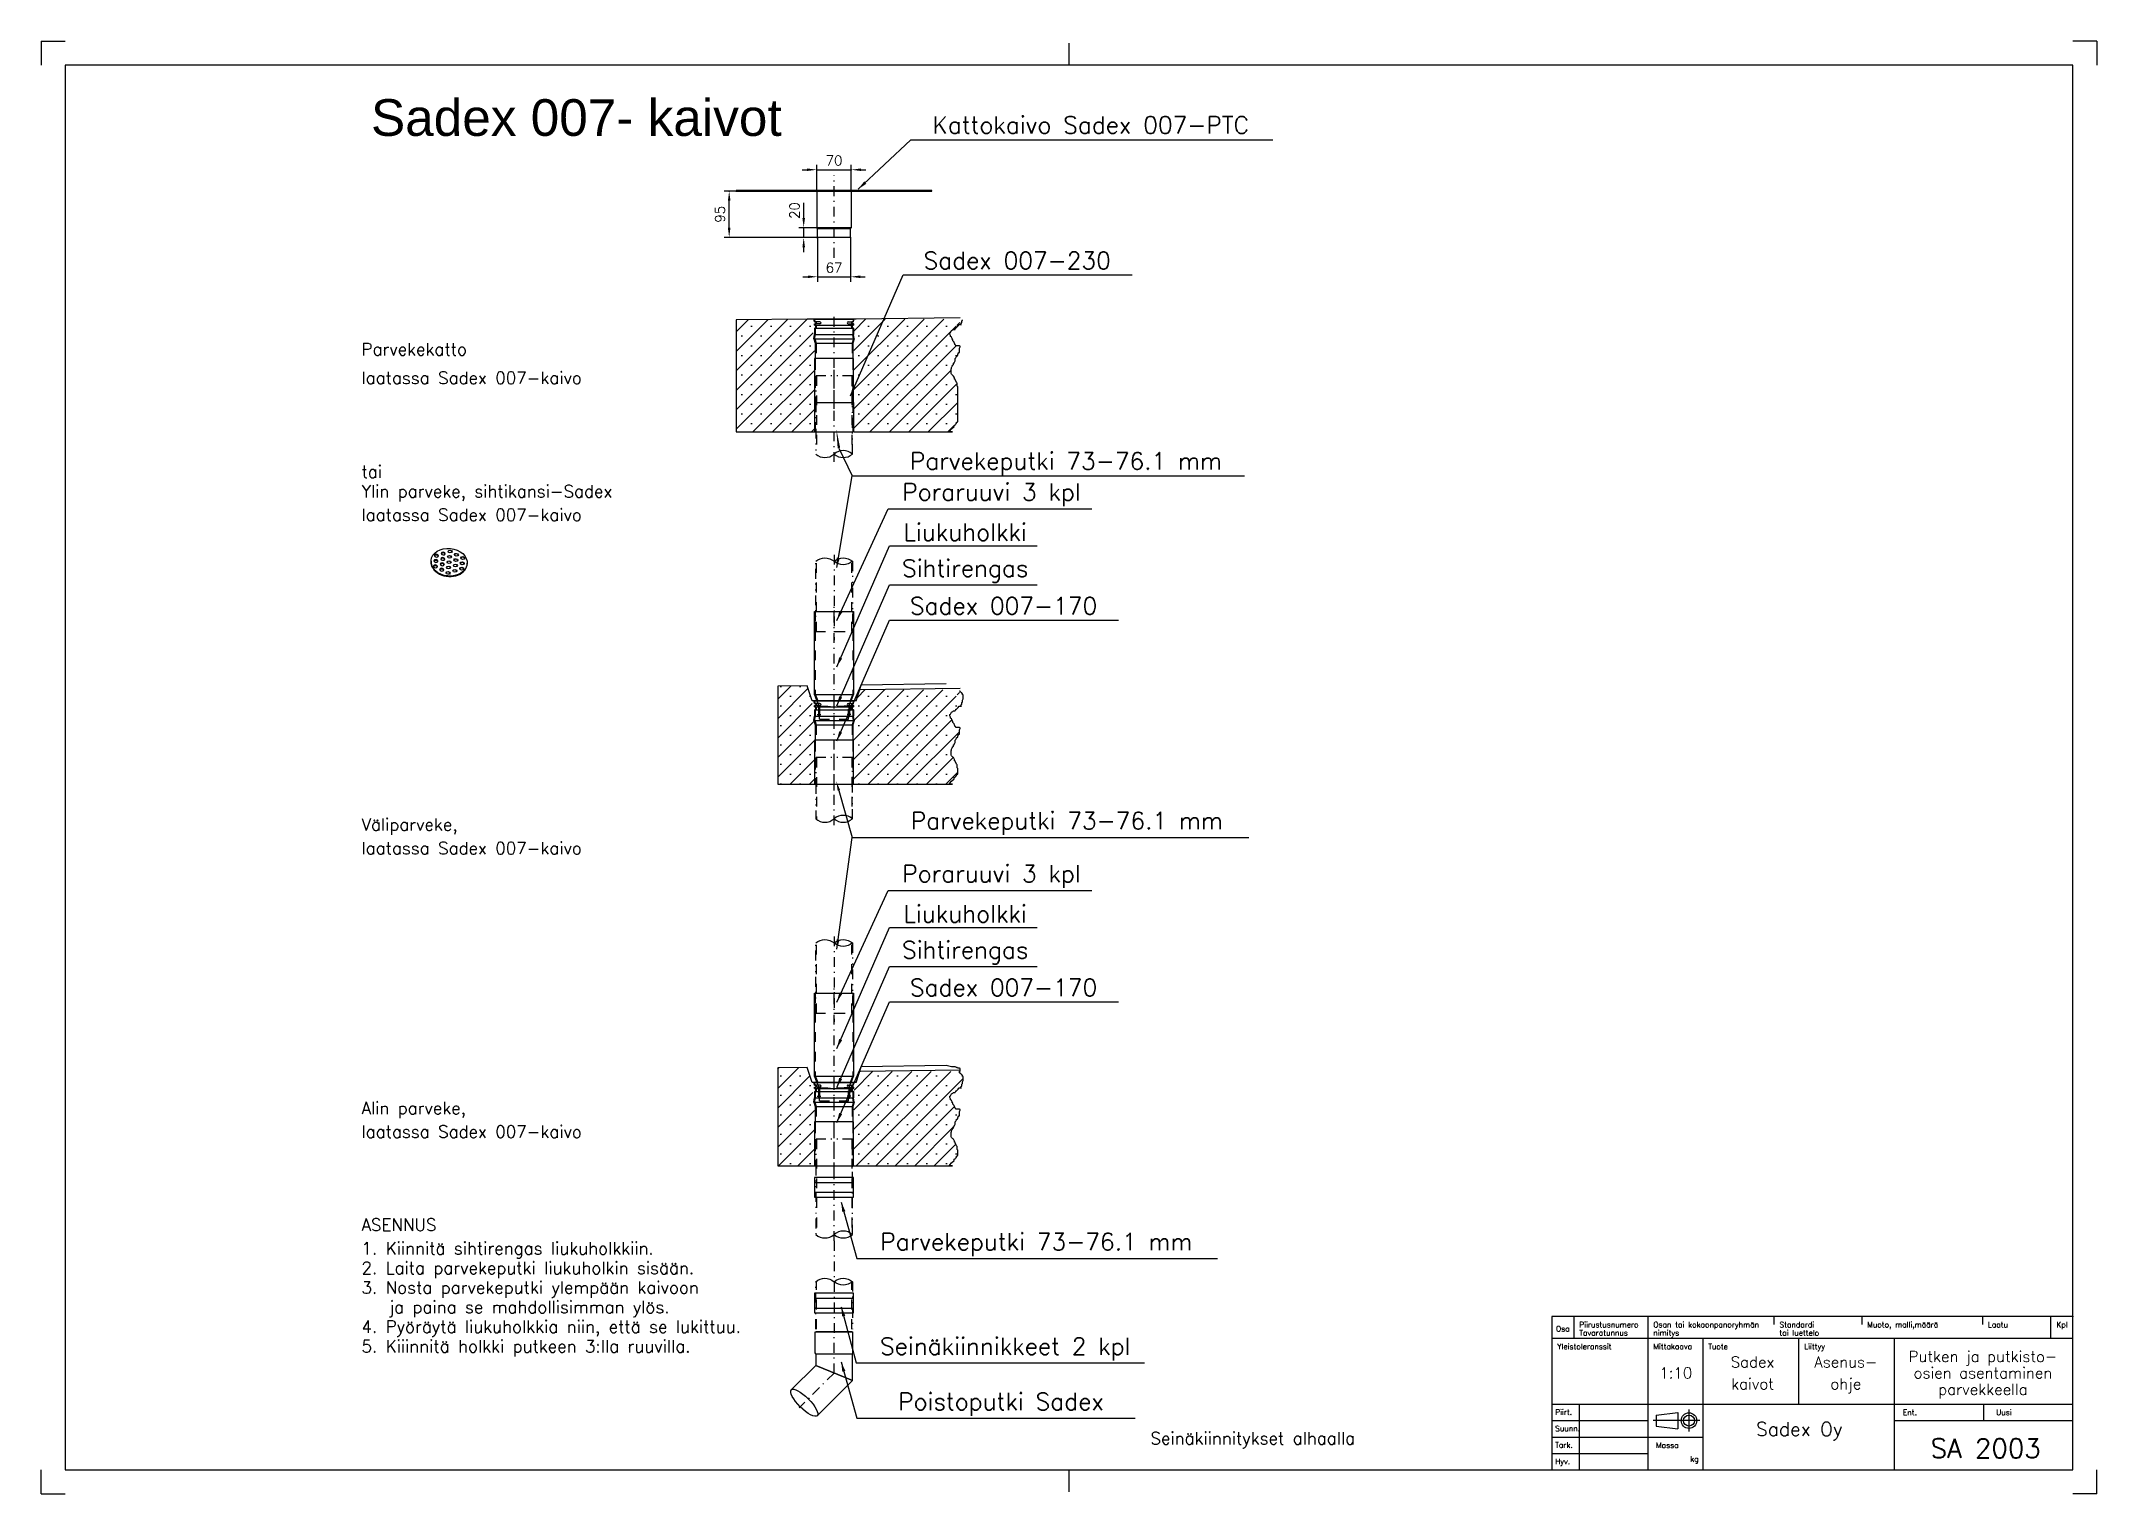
# Model space of a CAD drawing. Header units: millimetres. Extents: x 1 to 4199, y 1 to 2969.
import ezdxf
from ezdxf.enums import TextEntityAlignment as Align

# ---------------------------------------------------------------- set-up
doc = ezdxf.new("R2010")
doc.units = ezdxf.units.MM
doc.header["$LTSCALE"] = 10
for name, pattern in [('DASHDOT', [4.2, 2, -1, 0.2, -1]), ('DASHED', [4, 2, -2]), ('KAKSOISPISTEKATKOL', [5.4, 2, -1, 0.2, -1, 0.2, -1])]:
    doc.linetypes.add(name, pattern=pattern)
for name, color, linetype in [('K_ARKKI', 1, 'Continuous'), ('K_KESKIVIIVA', 7, 'Continuous'), ('K_MITOITUS', 7, 'Continuous'), ('OSANUMPALLOT', 7, 'Continuous'), ('R3LAATAT', 7, 'Continuous'), ('R8MERKINNAT', 7, 'Continuous')]:
    doc.layers.add(name, color=color, linetype=linetype)
doc.styles.add('arial', font='arial.ttf', dxfattribs={"width": 0.8})
doc.styles.get("Standard").update_dxf_attribs({"font": 'ROMANS'})
doc.dimstyles.new('KONEPERUSMITOITUS', dxfattribs={"dimscale": 10, "dimtxt": 2, "dimasz": 2, "dimexe": 1, "dimexo": 0, "dimgap": 0.875, "dimtad": 1, "dimdsep": 46, "dimtxsty": 'Standard', "dimcen": 1.75, "dimclrd": 7, "dimclre": 7, "dimclrt": 1, "dimazin": 2, "dimtfac": 1, "dimtdec": 3, "dimtmove": 2, "dimatfit": 3, "dimfxl": 0, "dimtolj": 1, "dimarcsym": 0})
pattern_1 = [(45, (0, 0), (-19.88738, 19.88738), []), (45, (19.887, 0), (-19.88738, 19.88738), [0, -28.125])]

# ---------------------------------------------------------------- blocks, each defined once
blk = doc.blocks.new('*S1')
at = {"color": 7, "linetype": 'Continuous', "lineweight": -3}
for p, q in [((1, 2969), (1, 2920)), ((1, 2969), (50, 2969)), ((2100, 2920), (2100, 2965)), ((4199, 2969), (4150, 2969)), ((4199, 2969), (4199, 2920)), ((1, 1), (1, 50)), ((2100, 5), (2100, 50)), ((4199, 1), (4199, 50)), ((1, 1), (50, 1)), ((4199, 1), (4150, 1))]:
    blk.add_line(p, q, dxfattribs=at)
at = {"color": 0, "linetype": 'Continuous', "lineweight": -3}
blk.add_lwpolyline([(50, 50), (4150, 50), (4150, 2920), (50, 2920)], close=True, dxfattribs=at)
blk = doc.blocks.new('Sadex007x-170-sivu')
at = {"color": 1, "linetype": 'Continuous', "lineweight": -3}
for p, q in [((0, 0), (-41, 0)), ((-40, -5), (-41, 0)), ((-40, 0), (40, 0)), ((40, 0), (41, 0)), ((40, -5), (41, 0)), ((-41, -40), (-40, -31)), ((-41, -40), (-38.3, -49)), ((-40, -5), (-38.5, -5)), ((-40, -5), (-39, -5)), ((-40, -12), (-40, -9)), ((-40, -9), (-38.5, -9)), ((-40, -12), (-38.5, -12)), ((-40, -12), (-39, -12)), ((-40, -18), (-38.5, -18)), ((-40, -18), (-40, -31)), ((-37, -15.5), (-37, -14.5)), ((37, -15.5), (37, -14.5)), ((41, -40), (38.2, -49)), ((40, -5), (38.5, -5)), ((40, -9), (38.5, -9)), ((40, -12), (38.5, -12)), ((40, -18), (38.5, -18)), ((40, -5), (39, -5)), ((40, -12), (39, -12)), ((40, -9), (40, -12)), ((40, -18), (40, -31)), ((41, -40), (40, -31)), ((-38.3, -49), (-38.3, -103.5)), ((38.2, -49), (38.2, -103.5)), ((-33.5, -170), (33.5, -170))]:
    blk.add_line(p, q, dxfattribs=at)
at = {"color": 7, "linetype": 'DASHED', "lineweight": -3}
for p, q in [((-38.5, -5), (-39.5, 0)), ((39.5, 0), (38.5, -5)), ((-39.5, -40), (-38.5, -31)), ((-39.5, -40), (-36.8, -49)), ((-38.5, -12.1), (-38.5, -9)), ((-38.5, -18), (-38.5, -31)), ((-35.5, -15.5), (-35.5, -14.5)), ((35.5, -15.5), (35.5, -14.5)), ((39.5, -40), (36.8, -49)), ((38.5, -9), (38.5, -12)), ((38.5, -18), (38.5, -31)), ((39.5, -40), (38.5, -31)), ((-38.5, -80), (-38.5, -170)), ((-36.8, -49), (-36.8, -80)), ((36.8, -49), (36.8, -80)), ((38.5, -80), (38.5, -170))]:
    blk.add_line(p, q, dxfattribs=at)
at = {"color": 7, "linetype": 'DASHDOT', "lineweight": -3}
blk.add_line((0, -183.1), (0, 13.6), dxfattribs=at)
at = {"color": 8, "linetype": 'Continuous', "lineweight": -3}
for p, q in [((-41, -40), (41, -40)), ((-40, -31), (40, -31)), ((-29, -5), (-38.5, -5)), ((-29, -9), (-38.5, -9)), ((-38, -12), (38, -12)), ((-38, -18), (38, -18)), ((29, -5), (38.5, -5)), ((29, -9), (38.5, -9)), ((39, -80), (-39, -80)), ((-38.3, -49), (38.2, -49))]:
    blk.add_line(p, q, dxfattribs=at)
at = {"color": 1, "linetype": 'Continuous', "lineweight": -3}
blk.add_lwpolyline([(-40, -170), (40, -170), (40, -80), (-40, -80)], close=True, dxfattribs=at)
for centre, start, end in [((-39.5, -7.5), 11.537, 90), ((-39.5, -6.5), 270, 348.463), ((-39.5, -14.5), 0, 90), ((-39.5, -15.5), 270, 0), ((39.5, -14.5), 90, 180), ((39.5, -15.5), 180, 270), ((39.5, -7.5), 90, 168.463), ((39.5, -6.5), 191.537, 270)]:
    blk.add_arc(centre, 2.5, start, end, dxfattribs=at)
at = {"color": 7, "linetype": 'DASHED', "lineweight": -3}
for centre, start, end in [((-38, -7.5), 11.537, 90), ((-38, -6.5), 270, 348.463), ((-38, -14.5), 0, 90), ((-38, -15.5), 270, 0), ((38, -14.5), 90, 180), ((38, -15.5), 180, 270), ((38, -7.5), 90, 168.463), ((38, -6.5), 191.537, 270)]:
    blk.add_arc(centre, 2.5, start, end, dxfattribs=at)
at = {"color": 8, "linetype": 'Continuous', "lineweight": -3}
for centre, start, end in [((-29, -7.5), 11.537, 90), ((-29, -6.5), 270, 348.463), ((29, -7.5), 90, 168.463), ((29, -6.5), 191.537, 270)]:
    blk.add_arc(centre, 2.5, start, end, dxfattribs=at)
blk = doc.blocks.new('paaty')
at = {"color": 0, "linetype": 'Continuous', "lineweight": -3}
for centre, start, end in [((45.8, -40), 138.88791, 221.11209), ((-45.8, -40), 318.88791, 41.11209), ((-45.8, -120), 318.88791, 41.11209)]:
    blk.add_arc(centre, 60.8, start, end, dxfattribs=at)
blk = doc.blocks.new('sadex007x liukuholkki-sivu')
at = {"color": 1, "linetype": 'Continuous', "lineweight": -3}
for p, q in [((-40, 183), (40, 183)), ((-40, 13), (-40, 183)), ((40, 183), (40, 13)), ((0, 0), (-41, 0)), ((-40, 0), (40, 0)), ((40, 0), (41, 0))]:
    blk.add_line(p, q, dxfattribs=at)
at = {"color": 7, "linetype": 'DASHED', "lineweight": -3}
for p, q in [((-38.5, 183), (-38.5, 13.6)), ((38.5, 183), (38.5, 13.6)), ((-29.5, -12), (-40, 13)), ((-38.5, 13.6), (-32.8, 0)), ((29.5, -12), (40, 13)), ((38.5, 13.6), (32.8, 0)), ((-33, -10.5), (33, -10.5)), ((-33, -12), (-33, -10.5)), ((33, -12), (-33, -12)), ((-31.4, -12), (-31.4, -31.5)), ((-29.9, -31.5), (-31.4, -31.5)), ((-30, -10.5), (-30, -12)), ((-29.9, -12), (-29.9, -31.5)), ((-29.5, -37), (-29.5, -12)), ((-29.5, -37), (29.5, -37)), ((29.5, -37), (29.5, -12)), ((29.9, -12), (29.9, -31.5)), ((29.9, -31.5), (31.4, -31.5)), ((30, -10.5), (30, -12)), ((31.4, -12), (31.4, -31.5)), ((33, -12), (33, -10.5))]:
    blk.add_line(p, q, dxfattribs=at)
at = {"color": 7, "linetype": 'DASHDOT', "lineweight": -3}
blk.add_line((0, -49.6), (0, 196.6), dxfattribs=at)
at = {"color": 8, "linetype": 'Continuous', "lineweight": -3}
blk.add_line((-40, 13), (40, 13), dxfattribs=at)
at = {"color": 7, "linetype": 'DASHED', "lineweight": -3}
blk.add_lwpolyline([(20.4, -12), (33, -12), (33, -10.5), (20.6, -10.5)], dxfattribs=at)
at = {"layer": 'K_KESKIVIIVA', "color": 7, "linetype": 'DASHDOT', "lineweight": -3}
for p, q in [((-34.2, -27.5), (-26.9, -27.5)), ((34.2, -27.5), (26.9, -27.5))]:
    blk.add_line(p, q, dxfattribs=at)
at = {"layer": 'OSANUMPALLOT', "color": 1, "linetype": 'Continuous', "lineweight": -3}
for p, q in [((-34.5, 0), (-40, 13)), ((34.8, 0.5), (40, 13))]:
    blk.add_line(p, q, dxfattribs=at)
blk = doc.blocks.new('*D6')
at = {"color": 7, "linetype": 'Continuous', "lineweight": -2}
for p, q in [((1420.2, 2662.7), (1396.1, 2662.7)), ((1406.1, 2587.7), (1406.1, 2642.7)), ((1585.2, 2567.7), (1396.1, 2567.7))]:
    blk.add_line(p, q, dxfattribs=at)
for p in [(1406.1, 2662.7), (1420.2, 2662.7), (1585.2, 2567.7)]:
    blk.add_point(p, dxfattribs=at)
at = {"color": 7, "lineweight": -2}
for points in [[(1406.1, 2662.7), (1403.4, 2642.7), (1408.7, 2642.7)], [(1406.1, 2567.7), (1408.7, 2587.7), (1403.4, 2587.7)]]:
    blk.add_solid(points, dxfattribs=at)
at = {"color": 1, "lineweight": -2, "insert": (1387.3, 2615.2), "char_height": 20, "attachment_point": 5, "rotation": 90}
blk.add_mtext('95', dxfattribs=at)
blk = doc.blocks.new('OTSIKKO')
at = {"color": 7, "linetype": 'Continuous', "lineweight": -3}
for p, q in [((0, 56), (-190, 56)), ((-190, 56), (-190, 0)), ((-182, 56), (-182, 48)), ((-155, 56), (-155, 0)), ((-109, 56), (-109, 53)), ((-77, 56), (-77, 53)), ((-33, 56), (-33, 53)), ((-8, 48), (-8, 56)), ((0, 0), (0, 56)), ((0, 48), (-190, 48)), ((-135, 48), (-135, 0)), ((-100, 48), (-100, 24)), ((-65, 0), (-65, 48)), ((-190, 24), (0, 24)), ((-180, 24), (-180, 0)), ((-32.5, 18), (-32.5, 24)), ((-190, 18), (-155, 18)), ((-152, 20), (-144, 21)), ((-152, 20), (-152, 20)), ((-152, 20), (-152, 16)), ((-152, 16), (-144, 15)), ((-144, 21), (-144, 15)), ((-65, 18), (0, 18)), ((-190, 12), (-135, 12)), ((-190, 6), (-155, 6)), ((-190, 0), (0, 0)), ((-32.5, 0), (-32.5, 0))]:
    blk.add_line(p, q, dxfattribs=at)
at = {"color": 7, "linetype": 'DASHDOT', "lineweight": -3}
for p, q in [((-136, 18), (-153, 18)), ((-140, 22), (-140, 14))]:
    blk.add_line(p, q, dxfattribs=at)
at = {"color": 7, "linetype": 'Continuous', "lineweight": -3}
for radius in [2.83, 2]:
    blk.add_circle((-140, 18), radius, dxfattribs=at)
for p in [(0, 56), (0, 56), (0, 56), (-190, 0)]:
    blk.add_point(p, dxfattribs=at)
at = {"color": 7, "lineweight": -3}
for s, p in [('Osa', (-186, 50.5)), ('kg', (-138, 3))]:
    blk.add_text(s, height=2, dxfattribs=at).set_placement(p, align=Align.CENTER)
for s, p in [('Piirustusnumero', (-180, 52)), ('Osan tai kokoonpanoryhmän', (-153, 52)), ('Standardi', (-107, 52)), ('Muoto, malli,määrä', (-75, 52)), ('Laatu', (-31, 52)), ('Kpl', (-6, 52)), ('Yleistoleranssit', (-188, 44)), ('Tavaratunnus', (-180, 49)), ('nimitys', (-153, 49)), ('Mittakaava', (-153, 44)), ('Tuote', (-133, 44)), ('tai luettelo', (-107, 49)), ('Liittyy', (-98, 44)), ('Suunn.', (-188.8, 14.1)), ('Piirt.', (-188.8, 20.1)), ('Ent.', (-62, 20)), ('Uusi', (-28, 20)), ('Tark.', (-188.8, 8.1)), ('Massa', (-152, 8)), ('Hyv.', (-188.8, 2.1))]:
    blk.add_text(s, height=2, dxfattribs=at).set_placement(p)
at = {"color": 1, "lineweight": -3, "flags": 8}
for tag, height, p in [('TOLER1', 4, (-172.81, 37.38)), ('TUOTE1', 4, (-116.81, 37.38)), ('LIITTYY1', 4, (-82.81, 37.38)), ('NIMITYS1', 4, (-32.81, 39.38)), ('TOLER2', 4, (-172.81, 29.38)), ('MITTAK', 4, (-144.81, 33.38)), ('TUOTE2', 4, (-116.81, 29.38)), ('LIITTYY2', 4, (-82.81, 29.38)), ('NIMITYS2', 4, (-32.81, 33.38)), ('NIMITYS3', 4, (-32.81, 27.38)), ('YRITYS1', 5, (-99.81, 12.38)), ('YRITYS2', 5, (-99.81, 5.38)), ('PIIRNO.', 7, (-31.81, 4.38))]:
    blk.add_attdef(tag, text='', height=height, dxfattribs=at).set_placement(p, align=Align.CENTER)
at = {"color": 7, "lineweight": -3, "flags": 8}
for tag, p in [('SUUNNITTELIJA', (-168.81, 13.38)), ('PIIRTÄJÄ', (-168.81, 19.38))]:
    blk.add_attdef(tag, text='', height=2, dxfattribs=at).set_placement(p, align=Align.CENTER)
at = {"color": 1, "lineweight": -3, "flags": 8}
blk.add_attdef('MASSA', text='', height=3, dxfattribs=at).set_placement((-140.81, 2.38), align=Align.RIGHT)
blk = doc.blocks.new('*D7')
at = {"color": 7, "linetype": 'Continuous', "lineweight": -2}
for p, q in [((1558.2, 2607.7), (1558.2, 2638.9)), ((1585.2, 2587.7), (1548.2, 2587.7)), ((1586.7, 2567.7), (1548.2, 2567.7)), ((1558.2, 2567.7), (1558.2, 2587.7)), ((1558.2, 2537.7), (1558.2, 2547.7))]:
    blk.add_line(p, q, dxfattribs=at)
for p in [(1558.2, 2587.7), (1585.2, 2587.7), (1586.7, 2567.7)]:
    blk.add_point(p, dxfattribs=at)
at = {"color": 7, "lineweight": -2}
for points in [[(1558.2, 2587.7), (1560.9, 2607.7), (1555.6, 2607.7)], [(1558.2, 2567.7), (1555.6, 2547.7), (1560.9, 2547.7)]]:
    blk.add_solid(points, dxfattribs=at)
at = {"color": 1, "lineweight": -2, "insert": (1539.5, 2622.8), "char_height": 20, "attachment_point": 5, "rotation": 90}
blk.add_mtext('20', dxfattribs=at)
blk = doc.blocks.new('*D8')
at = {"color": 7, "linetype": 'Continuous', "lineweight": -2}
for p, q in [((1555.2, 2706.2), (1565.2, 2706.2)), ((1585.2, 2662.7), (1585.2, 2716.2)), ((1585.2, 2706.2), (1655.2, 2706.2)), ((1655.2, 2662.7), (1655.2, 2716.2)), ((1675.2, 2706.2), (1685.2, 2706.2))]:
    blk.add_line(p, q, dxfattribs=at)
for p in [(1655.2, 2706.2), (1585.2, 2662.7), (1655.2, 2662.7)]:
    blk.add_point(p, dxfattribs=at)
at = {"color": 7, "lineweight": -2}
for points in [[(1585.2, 2706.2), (1565.2, 2708.8), (1565.2, 2703.6)], [(1655.2, 2706.2), (1675.2, 2703.6), (1675.2, 2708.8)]]:
    blk.add_solid(points, dxfattribs=at)
at = {"color": 1, "lineweight": -2, "insert": (1620.2, 2725), "char_height": 20, "attachment_point": 5}
blk.add_mtext('70', dxfattribs=at)
blk = doc.blocks.new('*D9')
at = {"color": 7, "linetype": 'Continuous', "lineweight": -2}
for p, q in [((1586.7, 2567.7), (1586.7, 2477.5)), ((1653.7, 2567.7), (1653.7, 2477.5)), ((1556.7, 2487.5), (1566.7, 2487.5)), ((1586.7, 2487.5), (1653.7, 2487.5)), ((1673.7, 2487.5), (1683.7, 2487.5))]:
    blk.add_line(p, q, dxfattribs=at)
for p in [(1586.7, 2567.7), (1653.7, 2567.7), (1653.7, 2487.5)]:
    blk.add_point(p, dxfattribs=at)
at = {"color": 7, "lineweight": -2}
for points in [[(1586.7, 2487.5), (1566.7, 2490.2), (1566.7, 2484.9)], [(1653.7, 2487.5), (1673.7, 2484.9), (1673.7, 2490.2)]]:
    blk.add_solid(points, dxfattribs=at)
at = {"color": 1, "lineweight": -2, "insert": (1620.2, 2506.3), "char_height": 20, "attachment_point": 5}
blk.add_mtext('67', dxfattribs=at)

msp = doc.modelspace()

# ---------------------------------------------------------------- hatches: boundary and pattern name
at = {"lineweight": -3}
h = msp.add_hatch(dxfattribs=at)
h.set_pattern_fill('BETONI', color=9, scale=75, style=0, pattern_type=2)
h.set_pattern_definition(pattern_1)
h.paths.add_polyline_path([(1420.195, 2170.638), (1420.195, 2399.784), (1565.217, 2400.784), (1575.195, 2400.642), (1581.945, 2320.642), (1580.195, 2320.642), (1580.195, 2170.642), (1420.195, 2170.638)])
h = msp.add_hatch(dxfattribs=at)
h.set_pattern_fill('BETONI', color=9, scale=75, style=0, pattern_type=2)
h.set_pattern_definition(pattern_1)
h.paths.add_polyline_path([(1660.195, 2170.642), (1660.195, 2320.642), (1661.195, 2360.642), (1661.195, 2400.642), (1665.195, 2400.642), (1673.987, 2400.642), (1876.348, 2401.164), (1869.559, 2385.087), (1868.949, 2405.799), (1883.786, 2385.374), (1859.7, 2377.025), (1856.631, 2371.456), (1857.851, 2365.277), (1867.729, 2347.921), (1868.988, 2346.701), (1875.777, 2346.701), (1876.387, 2333.694), (1870.208, 2325.646), (1867.729, 2320.687), (1865.249, 2313.288), (1862.18, 2305.87), (1859.071, 2299.671), (1859.071, 2289.753), (1866.509, 2278.616), (1871.428, 2263.779), (1872.688, 2191.382), (1871.428, 2191.382), (1868.988, 2187.682), (1865.249, 2183.983), (1865.249, 2181.503), (1855.371, 2171.586), (1862.24, 2170.638), (1660.195, 2170.642)])
h = msp.add_hatch(dxfattribs=at)
h.set_pattern_fill('BETONI', color=9, scale=75, style=0, pattern_type=2)
h.set_pattern_definition(pattern_1)
h.paths.add_polyline_path([(1505.195, 1450.953), (1505.195, 1650.953), (1565.217, 1651.953), (1575.195, 1620.957), (1581.945, 1540.957), (1580.195, 1540.957), (1580.195, 1450.957), (1505.195, 1450.953)])
h = msp.add_hatch(dxfattribs=at)
h.set_pattern_fill('BETONI', color=9, scale=75, style=0, pattern_type=2)
h.set_pattern_definition(pattern_1)
h.paths.add_polyline_path([(1660.195, 1450.957), (1660.195, 1540.957), (1661.195, 1580.957), (1661.195, 1620.957), (1665.195, 1620.957), (1673.987, 1643.364), (1876.348, 1643.886), (1869.559, 1627.809), (1868.949, 1648.521), (1883.786, 1628.096), (1859.7, 1597.339), (1856.631, 1591.77), (1857.851, 1585.592), (1867.729, 1568.236), (1868.988, 1567.016), (1875.777, 1567.016), (1876.387, 1554.009), (1870.208, 1545.96), (1867.729, 1541.002), (1865.249, 1533.603), (1862.18, 1526.184), (1859.071, 1519.986), (1859.071, 1510.068), (1866.509, 1498.93), (1871.428, 1484.093), (1872.688, 1471.696), (1871.428, 1471.696), (1868.988, 1467.997), (1865.249, 1464.297), (1865.249, 1461.818), (1855.371, 1451.9), (1862.24, 1450.953), (1660.195, 1450.957)])
h = msp.add_hatch(dxfattribs=at)
h.set_pattern_fill('BETONI', color=9, scale=75, style=0, pattern_type=2)
h.set_pattern_definition(pattern_1)
h.paths.add_polyline_path([(1505.195, 671.267), (1505.195, 871.267), (1565.217, 872.268), (1575.195, 841.271), (1581.945, 761.271), (1580.195, 761.271), (1580.195, 671.271), (1505.195, 671.267)])
h = msp.add_hatch(dxfattribs=at)
h.set_pattern_fill('BETONI', color=9, scale=75, style=0, pattern_type=2)
h.set_pattern_definition(pattern_1)
h.paths.add_polyline_path([(1660.195, 671.271), (1660.195, 761.271), (1661.195, 801.271), (1661.195, 841.271), (1665.195, 841.271), (1673.987, 863.679), (1876.348, 864.201), (1869.559, 848.124), (1868.949, 868.836), (1883.786, 848.41), (1859.7, 817.654), (1856.631, 812.085), (1857.851, 805.906), (1867.729, 788.55), (1868.988, 787.33), (1875.777, 787.33), (1876.387, 774.323), (1870.208, 766.275), (1867.729, 761.316), (1865.249, 753.917), (1862.18, 746.499), (1859.071, 740.3), (1859.071, 730.383), (1866.509, 719.245), (1871.428, 704.408), (1872.688, 692.011), (1871.428, 692.011), (1868.988, 688.311), (1865.249, 684.612), (1865.249, 682.133), (1855.371, 672.215), (1862.24, 671.267), (1660.195, 671.271)])

# ---------------------------------------------------------------- linework, layer by layer
at = {"color": 7, "linetype": 'DASHDOT', "lineweight": -3}
for p, q in [((1620.195, 2526.388), (1620.195, 2695.434)), ((1620.195, 2109.54), (1620.195, 2302.277)), ((1620.195, 1919.437), (1620.195, 1745.322)), ((1620.195, 1367.052), (1620.195, 1522.591)), ((1620.195, 1139.752), (1620.195, 965.637)), ((1620.195, 517.766), (1620.195, 742.906)), ((1620.195, 517.766), (1620.195, 320.49)), ((1620.195, 247.378), (1620.195, 332.378)), ((1620.195, 247.885), (1548.868, 176.557))]:
    msp.add_line(p, q, dxfattribs=at)
at = {"color": 1, "linetype": 'Continuous', "lineweight": -3}
for p, q in [((1585.195, 2662.67), (1655.195, 2662.67)), ((1585.195, 2662.67), (1585.195, 2587.67)), ((1655.195, 2662.67), (1655.195, 2587.67)), ((1655.195, 2587.67), (1585.195, 2587.67)), ((1585.195, 2587.67), (1586.695, 2586.17)), ((1586.695, 2567.67), (1586.695, 2586.17)), ((1653.695, 2567.67), (1586.695, 2567.67)), ((1655.195, 2587.67), (1653.695, 2586.17)), ((1653.695, 2567.67), (1653.695, 2586.17)), ((1580.195, 2230.642), (1580.195, 2170.638)), ((1660.195, 2230.642), (1660.195, 2170.638)), ((1580.195, 2170.638), (1658.695, 2170.638)), ((1581.695, 332.378), (1658.695, 332.378)), ((1581.695, 289.378), (1581.695, 332.378)), ((1658.695, 289.378), (1658.695, 332.378)), ((1582.695, 263.418), (1532.9, 213.622)), ((1582.695, 287.378), (1581.695, 289.378)), ((1582.695, 287.378), (1582.695, 263.418)), ((1582.695, 287.378), (1657.695, 287.378)), ((1657.687, 232.356), (1582.695, 263.418)), ((1657.695, 287.378), (1658.695, 289.378)), ((1657.695, 232.378), (1657.695, 287.378)), ((1657.687, 232.356), (1585.927, 160.596))]:
    msp.add_line(p, q, dxfattribs=at)
at = {"color": 8, "linetype": 'Continuous', "lineweight": -3}
msp.add_line((1586.695, 2586.17), (1653.695, 2586.17), dxfattribs=at)
at = {"color": 1, "linetype": 'KAKSOISPISTEKATKOL', "lineweight": -3}
for p, q in [((1657.695, 2284.903), (1582.695, 2284.903)), ((1582.695, 2284.903), (1582.695, 2125.259)), ((1657.695, 2125.259), (1657.695, 2284.903)), ((1582.695, 1762.696), (1582.695, 1906.29)), ((1657.695, 1906.29), (1657.695, 1762.696)), ((1657.695, 1505.217), (1582.695, 1505.217)), ((1582.695, 1505.217), (1582.695, 1380.2)), ((1657.695, 1380.2), (1657.695, 1505.217)), ((1582.695, 983.011), (1582.695, 1126.604)), ((1657.695, 1126.604), (1657.695, 983.011)), ((1657.695, 725.532), (1582.695, 725.532)), ((1582.695, 725.532), (1582.695, 530.914)), ((1657.695, 530.914), (1657.695, 725.532)), ((1582.695, 337.864), (1582.695, 434.483)), ((1657.695, 434.483), (1657.695, 337.864))]:
    msp.add_line(p, q, dxfattribs=at)
at = {"color": 7, "linetype": 'DASHED', "lineweight": -3}
for p, q in [((1584.195, 2284.903), (1584.195, 2125.259)), ((1656.195, 2284.903), (1656.195, 2125.259)), ((1581.695, 2230.642), (1581.695, 2170.638)), ((1658.695, 2230.642), (1658.695, 2170.638)), ((1584.195, 1762.696), (1584.195, 1906.29)), ((1656.195, 1762.696), (1656.195, 1906.29)), ((1582.695, 1762.696), (1657.695, 1762.696)), ((1584.195, 1505.217), (1584.195, 1380.2)), ((1656.195, 1505.217), (1656.195, 1380.2)), ((1584.195, 983.011), (1584.195, 1126.604)), ((1656.195, 983.011), (1656.195, 1126.604)), ((1582.695, 983.011), (1657.695, 983.011)), ((1584.195, 725.532), (1584.195, 530.914)), ((1656.195, 725.532), (1656.195, 530.914)), ((1584.195, 337.864), (1584.195, 434.483)), ((1656.195, 337.864), (1656.195, 434.483))]:
    msp.add_line(p, q, dxfattribs=at)
at = {"color": 9, "linetype": 'Continuous', "lineweight": -3}
for p, q in [((1580.195, 637.377), (1660.195, 637.377)), ((1580.195, 617.377), (1660.195, 617.377)), ((1580.195, 400.753), (1660.195, 400.753)), ((1580.195, 380.753), (1660.195, 380.753))]:
    msp.add_line(p, q, dxfattribs=at)
at = {"color": 7, "linetype": 'Continuous', "lineweight": -3}
for p, q in [((1656.695, 332.378), (1583.695, 332.378)), ((1582.695, 263.418), (1657.687, 232.356))]:
    msp.add_line(p, q, dxfattribs=at)
at = {"linetype": 'Continuous', "lineweight": -3}
msp.add_line((1657.687, 232.378), (1657.687, 232.356), dxfattribs=at)
at = {"color": 1, "linetype": 'Continuous', "lineweight": -3}
msp.add_lwpolyline([(1420.195, 2662.67), (1820.195, 2662.67), (1820.195, 2663.67), (1420.195, 2663.67)], close=True, dxfattribs=at)
at = {"linetype": 'Continuous', "lineweight": -3}
for points in [[(1861.611, 2170.638), (1860.981, 2170.638), (1862.24, 2170.638), (1855.371, 2171.586), (1856.631, 2172.845), (1860.33, 2176.545), (1865.249, 2181.503), (1865.249, 2183.983), (1867.729, 2185.203), (1868.988, 2187.682), (1870.208, 2187.682), (1870.208, 2188.902), (1870.208, 2190.162), (1871.428, 2190.162), (1871.428, 2191.382), (1872.688, 2191.382), (1872.688, 2192.641), (1872.688, 2193.861), (1872.688, 2195.12), (1872.688, 2196.341), (1872.688, 2197.6), (1872.688, 2260.04), (1872.688, 2261.299), (1872.688, 2262.519), (1871.428, 2263.779), (1871.428, 2266.258), (1871.428, 2268.738), (1871.428, 2269.958), (1870.208, 2271.217), (1867.729, 2277.396), (1867.729, 2278.616), (1866.509, 2278.616), (1866.509, 2279.875), (1866.509, 2281.095), (1865.249, 2282.355), (1864.029, 2284.795), (1862.809, 2286.054), (1861.55, 2287.274), (1860.33, 2288.533), (1859.071, 2289.753), (1859.071, 2292.233), (1859.071, 2293.492), (1859.071, 2295.932), (1859.071, 2297.192), (1859.071, 2299.671), (1860.33, 2299.671), (1860.33, 2302.151), (1861.55, 2304.63), (1862.809, 2307.109), (1864.029, 2308.329), (1864.029, 2310.809), (1865.249, 2310.809), (1865.249, 2313.288), (1866.509, 2313.288), (1867.729, 2315.768), (1867.729, 2318.247), (1867.729, 2320.687), (1868.988, 2321.946), (1870.208, 2324.426), (1870.208, 2325.646), (1871.428, 2325.646), (1871.428, 2326.905), (1872.688, 2326.905), (1872.688, 2329.385), (1873.908, 2329.385), (1873.908, 2330.605), (1875.167, 2333.084), (1876.387, 2333.084), (1876.387, 2334.304), (1876.387, 2335.563), (1876.387, 2338.043), (1876.387, 2341.742), (1877.607, 2344.222), (1877.607, 2345.442), (1876.387, 2346.701), (1875.167, 2346.701), (1873.908, 2346.701), (1872.688, 2346.701), (1871.428, 2346.701), (1870.208, 2346.701), (1868.988, 2346.701), (1868.988, 2347.921), (1867.729, 2347.921), (1866.509, 2351.66), (1865.249, 2352.88), (1865.249, 2354.139), (1864.029, 2355.359), (1862.809, 2356.619), (1862.809, 2357.839), (1862.809, 2359.059), (1861.55, 2359.059), (1861.55, 2361.538), (1860.33, 2364.018), (1857.851, 2365.277), (1857.851, 2367.756), (1856.631, 2370.196), (1856.631, 2371.456), (1856.631, 2372.676), (1857.851, 2373.935), (1859.071, 2376.415), (1860.33, 2377.635), (1862.809, 2378.894), (1864.029, 2380.114), (1865.249, 2380.114), (1866.509, 2380.114), (1867.729, 2380.114), (1867.729, 2381.334), (1868.988, 2382.594), (1868.988, 2383.814), (1870.208, 2383.814), (1871.428, 2385.073), (1872.688, 2386.293), (1873.908, 2387.552), (1873.908, 2388.772), (1875.167, 2388.772), (1875.167, 2390.032), (1876.387, 2390.032), (1877.607, 2390.032), (1878.867, 2390.032), (1878.867, 2388.772), (1878.827, 2389.835), (1878.827, 2391.055), (1880.047, 2391.055), (1880.047, 2392.314), (1880.047, 2393.534), (1881.307, 2393.534), (1881.307, 2394.794), (1881.307, 2396.014), (1881.307, 2397.273), (1882.527, 2398.493), (1882.527, 2399.753)], [(1881.307, 2393.402), (1881.307, 2394.662)], [(1861.611, 1450.953), (1860.981, 1450.953), (1862.24, 1450.953), (1855.371, 1451.9), (1856.631, 1453.16), (1860.33, 1456.859), (1865.249, 1461.818), (1865.249, 1464.297), (1867.729, 1465.517), (1868.988, 1467.997), (1870.208, 1467.997), (1870.208, 1469.217), (1870.208, 1470.476), (1871.428, 1470.476), (1871.428, 1471.696), (1872.688, 1471.696), (1872.688, 1472.956), (1872.688, 1474.176), (1872.688, 1475.435), (1872.688, 1476.655), (1872.688, 1477.914), (1872.688, 1480.354), (1872.688, 1481.614), (1872.688, 1482.834), (1871.428, 1484.093), (1871.428, 1486.573), (1871.428, 1489.052), (1871.428, 1490.272), (1870.208, 1491.532), (1867.729, 1497.71), (1867.729, 1498.93), (1866.509, 1498.93), (1866.509, 1500.19), (1866.509, 1501.41), (1865.249, 1502.669), (1864.029, 1505.109), (1862.809, 1506.369), (1861.55, 1507.589), (1860.33, 1508.848), (1859.071, 1510.068), (1859.071, 1512.547), (1859.071, 1513.807), (1859.071, 1516.247), (1859.071, 1517.506), (1859.071, 1519.986), (1860.33, 1519.986), (1860.33, 1522.465), (1861.55, 1524.944), (1862.809, 1527.424), (1864.029, 1528.644), (1864.029, 1531.123), (1865.249, 1531.123), (1865.249, 1533.603), (1866.509, 1533.603), (1867.729, 1536.082), (1867.729, 1538.562), (1867.729, 1541.002), (1868.988, 1542.261), (1870.208, 1544.74), (1870.208, 1545.96), (1871.428, 1545.96), (1871.428, 1547.22), (1872.688, 1547.22), (1872.688, 1549.699), (1873.908, 1549.699), (1873.908, 1550.919), (1875.167, 1553.399), (1876.387, 1553.399), (1876.387, 1554.619), (1876.387, 1555.878), (1876.387, 1558.357), (1876.387, 1562.057), (1877.607, 1564.536), (1877.607, 1565.756), (1876.387, 1567.016), (1875.167, 1567.016), (1873.908, 1567.016), (1872.688, 1567.016), (1871.428, 1567.016), (1870.208, 1567.016), (1868.988, 1567.016), (1868.988, 1568.236), (1867.729, 1568.236), (1866.509, 1571.975), (1865.249, 1573.195), (1865.249, 1574.454), (1864.029, 1575.674), (1862.809, 1576.933), (1862.809, 1578.153), (1862.809, 1579.373), (1861.55, 1579.373), (1861.55, 1581.853), (1860.33, 1584.332), (1857.851, 1585.592), (1857.851, 1588.071), (1856.631, 1590.511), (1856.631, 1591.77), (1856.631, 1592.99), (1857.851, 1594.25), (1859.071, 1596.729), (1860.33, 1597.949), (1862.809, 1599.209), (1864.029, 1600.429), (1865.249, 1600.429), (1866.509, 1600.429), (1867.729, 1600.429), (1867.729, 1601.649), (1868.988, 1602.908), (1868.988, 1604.128), (1870.208, 1604.128), (1871.428, 1605.387), (1872.688, 1606.608), (1873.908, 1607.867), (1873.908, 1609.087), (1875.167, 1609.087), (1875.167, 1610.346), (1876.387, 1610.346), (1877.607, 1610.346), (1878.867, 1610.346), (1878.867, 1609.087), (1878.827, 1610.15), (1878.827, 1611.37), (1880.047, 1611.37), (1880.047, 1612.629), (1880.047, 1613.849), (1881.307, 1613.849), (1881.307, 1615.108), (1881.307, 1616.328), (1881.307, 1617.588), (1882.527, 1618.808), (1882.527, 1620.067), (1882.527, 1621.287), (1882.527, 1622.507), (1883.786, 1624.987), (1883.786, 1626.246), (1883.786, 1627.466), (1883.786, 1628.725), (1883.786, 1629.945), (1883.786, 1631.205), (1883.786, 1632.425), (1883.786, 1633.684), (1882.527, 1633.684), (1882.527, 1634.904), (1882.527, 1636.124), (1881.307, 1636.124), (1881.307, 1637.384), (1880.047, 1637.384), (1878.827, 1638.604), (1877.607, 1639.863), (1877.607, 1641.083), (1876.348, 1641.083)], [(1876.348, 861.111), (1876.348, 862.331), (1876.348, 863.591), (1876.348, 864.811), (1877.607, 864.811), (1877.607, 866.07), (1877.607, 867.29), (1877.607, 868.549), (1877.607, 869.769), (1876.348, 869.769), (1876.348, 871.029), (1875.128, 871.029), (1873.868, 871.029), (1872.648, 871.029), (1871.428, 872.249), (1870.169, 872.249), (1867.69, 873.469), (1866.47, 873.469), (1863.99, 873.469), (1861.511, 873.469), (1860.291, 873.469), (1849.343, 876.184)], [(1861.611, 671.267), (1860.981, 671.267), (1862.24, 671.267), (1855.371, 672.215), (1856.631, 673.474), (1860.33, 677.174), (1865.249, 682.133), (1865.249, 684.612), (1867.729, 685.832), (1868.988, 688.311), (1870.208, 688.311), (1870.208, 689.531), (1870.208, 690.791), (1871.428, 690.791), (1871.428, 692.011), (1872.688, 692.011), (1872.688, 693.27), (1872.688, 694.49), (1872.688, 695.75), (1872.688, 696.97), (1872.688, 698.229), (1872.688, 700.669), (1872.688, 701.928), (1872.688, 703.148), (1871.428, 704.408), (1871.428, 706.887), (1871.428, 709.367), (1871.428, 710.587), (1870.208, 711.846), (1867.729, 718.025), (1867.729, 719.245), (1866.509, 719.245), (1866.509, 720.504), (1866.509, 721.724), (1865.249, 722.984), (1864.029, 725.424), (1862.809, 726.683), (1861.55, 727.903), (1860.33, 729.163), (1859.071, 730.383), (1859.071, 732.862), (1859.071, 734.121), (1859.071, 736.561), (1859.071, 737.821), (1859.071, 740.3), (1860.33, 740.3), (1860.33, 742.78), (1861.55, 745.259), (1862.809, 747.738), (1864.029, 748.958), (1864.029, 751.438), (1865.249, 751.438), (1865.249, 753.917), (1866.509, 753.917), (1867.729, 756.397), (1867.729, 758.876), (1867.729, 761.316), (1868.988, 762.576), (1870.208, 765.055), (1870.208, 766.275), (1871.428, 766.275), (1871.428, 767.534), (1872.688, 767.534), (1872.688, 770.014), (1873.908, 770.014), (1873.908, 771.234), (1875.167, 773.713), (1876.387, 773.713), (1876.387, 774.933), (1876.387, 776.193), (1876.387, 778.672), (1876.387, 782.371), (1877.607, 784.851), (1877.607, 786.071), (1876.387, 787.33), (1875.167, 787.33), (1873.908, 787.33), (1872.688, 787.33), (1871.428, 787.33), (1870.208, 787.33), (1868.988, 787.33), (1868.988, 788.55), (1867.729, 788.55), (1866.509, 792.289), (1865.249, 793.509), (1865.249, 794.768), (1864.029, 795.988), (1862.809, 797.248), (1862.809, 798.468), (1862.809, 799.688), (1861.55, 799.688), (1861.55, 802.167), (1860.33, 804.647), (1857.851, 805.906), (1857.851, 808.386), (1856.631, 810.826), (1856.631, 812.085), (1856.631, 813.305), (1857.851, 814.564), (1859.071, 817.044), (1860.33, 818.264), (1862.809, 819.523), (1864.029, 820.743), (1865.249, 820.743), (1866.509, 820.743), (1867.729, 820.743), (1867.729, 821.963), (1868.988, 823.223), (1868.988, 824.443), (1870.208, 824.443), (1871.428, 825.702), (1872.688, 826.922), (1873.908, 828.181), (1873.908, 829.401), (1875.167, 829.401), (1875.167, 830.661), (1876.387, 830.661), (1877.607, 830.661), (1878.867, 830.661), (1878.867, 829.401), (1878.827, 830.464), (1878.827, 831.684), (1880.047, 831.684), (1880.047, 832.943), (1880.047, 834.164), (1881.307, 834.164), (1881.307, 835.423), (1881.307, 836.643), (1881.307, 837.902), (1882.527, 839.122), (1882.527, 840.382), (1882.527, 841.602), (1882.527, 842.822), (1883.786, 845.301), (1883.786, 846.561), (1883.786, 847.781), (1883.786, 849.04), (1883.786, 850.26), (1883.786, 851.519), (1883.786, 852.739), (1883.786, 853.999), (1882.527, 853.999), (1882.527, 855.219), (1882.527, 856.439), (1881.307, 856.439), (1881.307, 857.698), (1880.047, 857.698), (1878.827, 858.918), (1877.607, 860.178), (1877.607, 861.398), (1876.348, 861.398)]]:
    msp.add_lwpolyline(points, dxfattribs=at)
at = {"color": 32, "linetype": 'Continuous', "lineweight": -3}
for points in [[(1580.195, 607.377), (1660.195, 607.377), (1660.195, 647.377), (1580.195, 647.377)], [(1580.195, 370.753), (1660.195, 370.753), (1660.195, 410.753), (1580.195, 410.753)]]:
    msp.add_lwpolyline(points, close=True, dxfattribs=at)
at = {"color": 1, "linetype": 'Continuous', "lineweight": -3}
msp.add_ellipse((1559.427, 187.095), major_axis=(-26.517, 26.517), ratio=0.30704988, dxfattribs=at)
at = {"layer": 'K_MITOITUS', "color": 7, "linetype": 'Continuous', "lineweight": -3}
for points in [[(1630.129, 2137.719), (1656.977, 2081.137), (1676.977, 2081.137)], [(1630.129, 1438.034), (1656.977, 1342.296), (1676.977, 1342.296)]]:
    msp.add_lwpolyline(points, dxfattribs=at)
at = {"layer": 'K_MITOITUS', "color": 7, "lineweight": -3}
for points in [[(1624.729, 2176.977), (1627.594, 2137.008), (1632.665, 2138.43)], [(1624.729, 1457.291), (1627.594, 1437.323), (1632.665, 1438.745)]]:
    msp.add_solid(points, dxfattribs=at)
at = {"layer": 'R3LAATAT', "color": 1}
for centre, major_axis, ratio in [((834.08, 1904.453), (-36.846, 3.371), 0.76376134), ((833.081, 1893.526), (-3.973, 0.363), 0.73020584), ((834.08, 1904.453), (-3.973, 0.363), 0.73020584), ((835.08, 1915.379), (-3.973, 0.363), 0.73020584), ((836.079, 1926.306), (-3.973, 0.363), 0.73020584), ((846.023, 1886.819), (-3.973, 0.363), 0.73020584), ((847.023, 1897.746), (-3.973, 0.363), 0.73020584), ((848.023, 1908.672), (-3.973, 0.363), 0.73020584), ((849.022, 1919.599), (-3.973, 0.363), 0.73020584), ((859.966, 1891.039), (-3.973, 0.363), 0.73020584), ((860.965, 1901.965), (-3.973, 0.363), 0.73020584), ((861.965, 1912.892), (-3.973, 0.363), 0.73020584), ((832.081, 1882.599), (-3.973, 0.363), 0.73020584)]:
    msp.add_ellipse(centre, major_axis=major_axis, ratio=ratio, dxfattribs=at)
for centre, major_axis, ratio, start_param, end_param in [((834.08, 1903.453), (-36.846, 3.371), 0.76376134, 0.01310124, 3.22534353), ((832.99, 1892.53), (-3.973, 0.363), 0.73020584, 3.31406003, 6.11071793), ((833.989, 1903.457), (-3.973, 0.363), 0.73020584, 3.31406003, 6.11071793), ((834.989, 1914.384), (-3.973, 0.363), 0.73020584, 3.31406003, 6.11071793), ((835.988, 1925.31), (-3.973, 0.363), 0.73020584, 3.31406003, 6.11071793), ((846.932, 1896.75), (-3.973, 0.363), 0.73020584, 3.31406003, 6.11071793), ((847.932, 1907.677), (-3.973, 0.363), 0.73020584, 3.31406003, 6.11071793), ((848.931, 1918.603), (-3.973, 0.363), 0.73020584, 3.31406003, 6.11071793), ((859.875, 1890.043), (-3.973, 0.363), 0.73020584, 3.31406003, 6.11071793), ((860.874, 1900.97), (-3.973, 0.363), 0.73020584, 3.31406003, 6.11071793), ((861.874, 1911.896), (-3.973, 0.363), 0.73020584, 3.31406003, 6.11071793), ((831.99, 1881.603), (-3.973, 0.363), 0.73020584, 3.31406003, 6.11071793), ((845.932, 1885.823), (-3.973, 0.363), 0.73020584, 3.31406003, 6.11071793)]:
    msp.add_ellipse(centre, major_axis=major_axis, ratio=ratio, start_param=start_param, end_param=end_param, dxfattribs=at)
at = {"layer": 'R3LAATAT', "color": 1, "extrusion": (0, 0, -1)}
for centre in [(806.19, 1895.958), (807.19, 1906.885), (808.19, 1917.812), (819.136, 1889.278), (820.135, 1900.205), (821.135, 1911.132), (822.135, 1922.059)]:
    msp.add_ellipse(centre, major_axis=(3.973, -0.363), ratio=0.73020584, dxfattribs=at)
for centre in [(806.099, 1894.962), (807.099, 1905.889), (808.098, 1916.816), (819.045, 1888.283), (820.044, 1899.209), (821.044, 1910.136), (822.043, 1921.063)]:
    msp.add_ellipse(centre, major_axis=(-3.973, 0.363), ratio=0.73020584, start_param=0.17246738, end_param=2.96912528, dxfattribs=at)
at = {"layer": 'R8MERKINNAT', "linetype": 'Continuous', "lineweight": -3}
for p, q in [((1575.195, 2400.642), (1565.263, 2400.642)), ((1665.195, 2400.642), (1575.195, 2400.642)), ((1877.607, 2403.551), (1664.541, 2400.642)), ((1575.195, 1620.957), (1565.263, 1651.811)), ((1665.195, 1620.957), (1675.624, 1653.387)), ((1877.607, 1646.273), (1673.987, 1643.364)), ((1665.195, 1620.957), (1575.195, 1620.957)), ((1575.195, 841.271), (1565.263, 872.125)), ((1665.195, 841.271), (1575.195, 841.271)), ((1665.195, 841.271), (1675.624, 873.702)), ((1877.607, 866.587), (1673.987, 863.679))]:
    msp.add_line(p, q, dxfattribs=at)
for points in [[(1565.263, 2400.642), (1420.195, 2399.784), (1420.195, 2170.638), (1580.195, 2170.638)], [(1660.195, 2170.638), (1861.611, 2170.638)], [(1565.263, 1651.811), (1505.195, 1650.953), (1505.195, 1450.953), (1582.695, 1450.953)], [(1849.343, 1655.869), (1675.624, 1653.387)], [(1657.695, 1450.953), (1861.611, 1450.953)], [(1565.263, 872.125), (1505.195, 871.267), (1505.195, 671.267), (1861.611, 671.267)], [(1849.343, 876.184), (1675.624, 873.702)]]:
    msp.add_lwpolyline(points, dxfattribs=at)

# ---------------------------------------------------------------- block references
at = {"color": 7, "linetype": 'Continuous', "lineweight": -3}
for p in [(1620.195, 2400.642), (1620.195, 1620.957), (1620.195, 841.271)]:
    msp.add_blockref('Sadex007x-170-sivu', p, dxfattribs=at)
at = {"color": 1, "linetype": 'KAKSOISPISTEKATKOL', "lineweight": -3, "xscale": 0.46875}
for p, yscale, rotation in [((1657.695, 2125.259), 0.46875, 270), ((1657.695, 1906.29), -0.46875, 90), ((1657.695, 1380.2), 0.46875, 270), ((1657.695, 1126.604), -0.46875, 90), ((1657.695, 530.914), 0.46875, 270), ((1657.695, 434.483), -0.46875, 90)]:
    msp.add_blockref('paaty', p, dxfattribs=dict(at, yscale=yscale, rotation=rotation))
at = {"color": 9, "linetype": 'Continuous', "lineweight": -3}
for p in [(1620.195, 1620.957), (1620.195, 841.271)]:
    msp.add_blockref('sadex007x liukuholkki-sivu', p, dxfattribs=at)
at = {"layer": 'K_ARKKI', "color": 3, "linetype": 'Continuous', "lineweight": -3}
msp.add_blockref('*S1', (0, 0), dxfattribs=at)
at = {"layer": 'K_ARKKI', "color": 2, "linetype": 'Continuous', "lineweight": -3}
ref = msp.add_blockref('OTSIKKO', (4150, 50), dxfattribs=dict(at, xscale=5.6, yscale=5.6, zscale=0.112))
ref.add_attrib('MITTAK', '1:10', dxfattribs={"layer": '0', "color": 1, "lineweight": -3, "height": 22.4}).set_placement((3339.062, 236.921), align=Align.CENTER)
ref.add_attrib('TUOTE1', 'Sadex', dxfattribs={"layer": '0', "color": 1, "lineweight": -3, "height": 22.4}).set_placement((3495.862, 259.321), align=Align.CENTER)
ref.add_attrib('TUOTE2', 'kaivot', dxfattribs={"layer": '0', "color": 1, "lineweight": -3, "height": 22.4}).set_placement((3495.862, 214.521), align=Align.CENTER)
ref.add_attrib('LIITTYY1', 'Asenus-', dxfattribs={"layer": '0', "color": 1, "lineweight": -3, "height": 22.4}).set_placement((3686.262, 259.321), align=Align.CENTER)
ref.add_attrib('LIITTYY2', 'ohje', dxfattribs={"layer": '0', "color": 1, "lineweight": -3, "height": 22.4}).set_placement((3686.262, 214.521), align=Align.CENTER)
ref.add_attrib('NIMITYS1', 'Putken ja putkisto-', dxfattribs={"layer": '0', "color": 1, "lineweight": -3, "height": 22.4}).set_placement((3966.262, 270.521), align=Align.CENTER)
ref.add_attrib('NIMITYS2', 'osien asentaminen', dxfattribs={"layer": '0', "color": 1, "lineweight": -3, "height": 22.4}).set_placement((3966.262, 236.921), align=Align.CENTER)
ref.add_attrib('NIMITYS3', 'parvekkeella', dxfattribs={"layer": '0', "color": 1, "lineweight": -3, "height": 22.4}).set_placement((3966.262, 203.321), align=Align.CENTER)
ref.add_attrib('YRITYS1', 'Sadex Oy', dxfattribs={"layer": '0', "color": 1, "lineweight": -3, "height": 28}).set_placement((3591.062, 119.321), align=Align.CENTER)
ref.add_attrib('PIIRNO.', 'SA 2003', dxfattribs={"layer": '0', "color": 1, "lineweight": -3, "height": 39.2}).set_placement((3971.862, 74.521), align=Align.CENTER)

# ---------------------------------------------------------------- texts
at = {"color": 7, "lineweight": -3}
for s, p in [('Parvekekatto', (655.205, 2327.03)), ('laatassa Sadex 007-kaivo', (655.205, 2268.528)), ('tai', (655.205, 2076.899)), ('Ylin parveke, sihtikansi-Sadex', (655.205, 2036.922)), ('laatassa Sadex 007-kaivo', (655.205, 1988.65)), ('Väliparveke,', (655.205, 1356.03)), ('laatassa Sadex 007-kaivo', (655.205, 1307.757)), ('Alin parveke,', (655.205, 776.793)), ('laatassa Sadex 007-kaivo', (655.205, 728.52)), ('ASENNUS', (655.205, 538.415)), ('1. Kiinnitä sihtirengas liukuholkkiin.', (655.205, 490.143)), ('2. Laita parvekeputki liukuholkin sisään.', (655.205, 450.143)), ('3. Nosta parvekeputki ylempään kaivoon', (655.205, 410.143)), ('   ja paina se mahdollisimman ylös.', (655.205, 370.143)), ('4. Pyöräytä liukuholkkia niin, että se lukittuu.', (655.205, 330.143)), ('5. Kiiinnitä holkki putkeen 3:lla ruuvilla. ', (655.205, 290.143)), ('Seinäkiinnitykset alhaalla', (2266.318, 102.231))]:
    msp.add_text(s, height=25, dxfattribs=at).set_placement(p)
at = {"layer": 'K_MITOITUS', "color": 1, "lineweight": -3}
for s, p in [('Kattokaivo Sadex 007-PTC', (2144.34, 2798.556)), ('Sadex 007-230', (1994.176, 2520.733)), ('Parvekeputki 73-76.1 mm', (2093.879, 2106.165)), ('Poraruuvi 3 kpl', (1941.848, 2042.822)), ('Liukuholkki', (1888.08, 1966.7)), ('Sihtirengas', (1888.08, 1887.061)), ('Sadex 007-170', (1966.371, 1815.312)), ('Parvekeputki 73-76.1 mm', (2095.729, 1371.444)), ('Poraruuvi 3 kpl', (1941.848, 1263.137)), ('Liukuholkki', (1888.08, 1187.014)), ('Sihtirengas', (1888.08, 1107.376)), ('Sadex 007-170', (1966.371, 1035.626)), ('Parvekeputki 73-76.1 mm', (2033.522, 511.184)), ('Seinäkiinnikkeet 2 kpl', (1969.845, 297.66)), ('Poistoputki Sadex', (1961.226, 184.847))]:
    msp.add_text(s, height=35, dxfattribs=at).set_placement(p, align=Align.MIDDLE)
at = {"layer": 'R8MERKINNAT', "lineweight": -3, "style": 'arial'}
msp.add_text('Sadex 007- kaivot', height=75, dxfattribs=at).set_placement((674.649, 2775.33))

# ---------------------------------------------------------------- dimensions: what is measured, and where the dimension line sits
at = {"layer": 'K_MITOITUS', "color": 1, "linetype": 'Continuous', "lineweight": -3}
for p1, p2, distance, picture, middle in [((1585.195, 2662.67), (1655.195, 2662.67), 43.542, '*D8', (1620.195, 2724.962)), ((1586.695, 2567.67), (1653.695, 2567.67), -80.147, '*D9', (1620.195, 2506.273))]:
    dim = msp.add_aligned_dim(p1=p1, p2=p2, distance=distance, dimstyle='KONEPERUSMITOITUS', dxfattribs=at)
    dim.commit()
    dim.dimension.update_dxf_attribs({"geometry": picture, "text_midpoint": middle})
for base, p1, p2, picture, middle in [((1406.053, 2662.67), (1585.195, 2567.67), (1420.195, 2662.67), '*D6', (1387.303, 2615.17)), ((1558.229, 2587.67), (1586.695, 2567.67), (1585.195, 2587.67), '*D7', (1539.479, 2622.754))]:
    dim = msp.add_linear_dim(base=base, p1=p1, p2=p2, angle=90, dimstyle='KONEPERUSMITOITUS', dxfattribs=at)
    dim.commit()
    dim.dimension.update_dxf_attribs({"geometry": picture, "text_midpoint": middle})

# ---------------------------------------------------------------- leaders
at = {"layer": 'K_MITOITUS', "color": 7, "linetype": 'Continuous', "lineweight": -3}
for points in [[(1669.438, 2666.246), (1777.103, 2767.323), (1797.103, 2767.323), (2516.338, 2767.323)], [(1653.562, 2244.618), (1761.227, 2491.566), (1781.227, 2491.566), (2228.954, 2491.566)], [(1625.757, 1893.572), (1656.985, 2081.118), (1741.266, 2081.118), (2458.513, 2081.118)], [(1625.757, 1785.266), (1730.589, 2013.656), (1750.589, 2013.656), (2146.559, 2013.656)], [(1625.757, 1690.585), (1733.422, 1937.533), (1753.422, 1937.533), (2034.701, 1937.533)], [(1625.757, 1610.946), (1733.422, 1857.895), (1753.422, 1857.895), (2034.701, 1857.895)], [(1625.757, 1539.196), (1733.422, 1786.145), (1753.422, 1786.145), (2201.149, 1786.145)], [(1625.757, 1113.887), (1656.985, 1342.277), (1741.266, 1342.277), (2467.093, 1342.277)], [(1625.757, 1005.58), (1730.589, 1233.97), (1750.589, 1233.97), (2146.559, 1233.97)], [(1625.757, 910.899), (1733.422, 1157.848), (1753.422, 1157.848), (2034.701, 1157.848)], [(1625.757, 831.261), (1733.422, 1078.209), (1753.422, 1078.209), (2034.701, 1078.209)], [(1625.757, 759.511), (1733.422, 1006.459), (1753.422, 1006.459), (2201.149, 1006.459)], [(1634.811, 597.013), (1667.059, 482.018), (1687.059, 482.018), (2403.481, 482.018)], [(1634.811, 383.489), (1665.678, 268.493), (1685.678, 268.493), (2254.012, 268.493)], [(1634.811, 270.676), (1667.059, 155.68), (1687.059, 155.68), (2235.393, 155.68)]]:
    msp.add_leader(points, dimstyle='KONEPERUSMITOITUS', dxfattribs=at)

doc.saveas('drawing.dxf')
